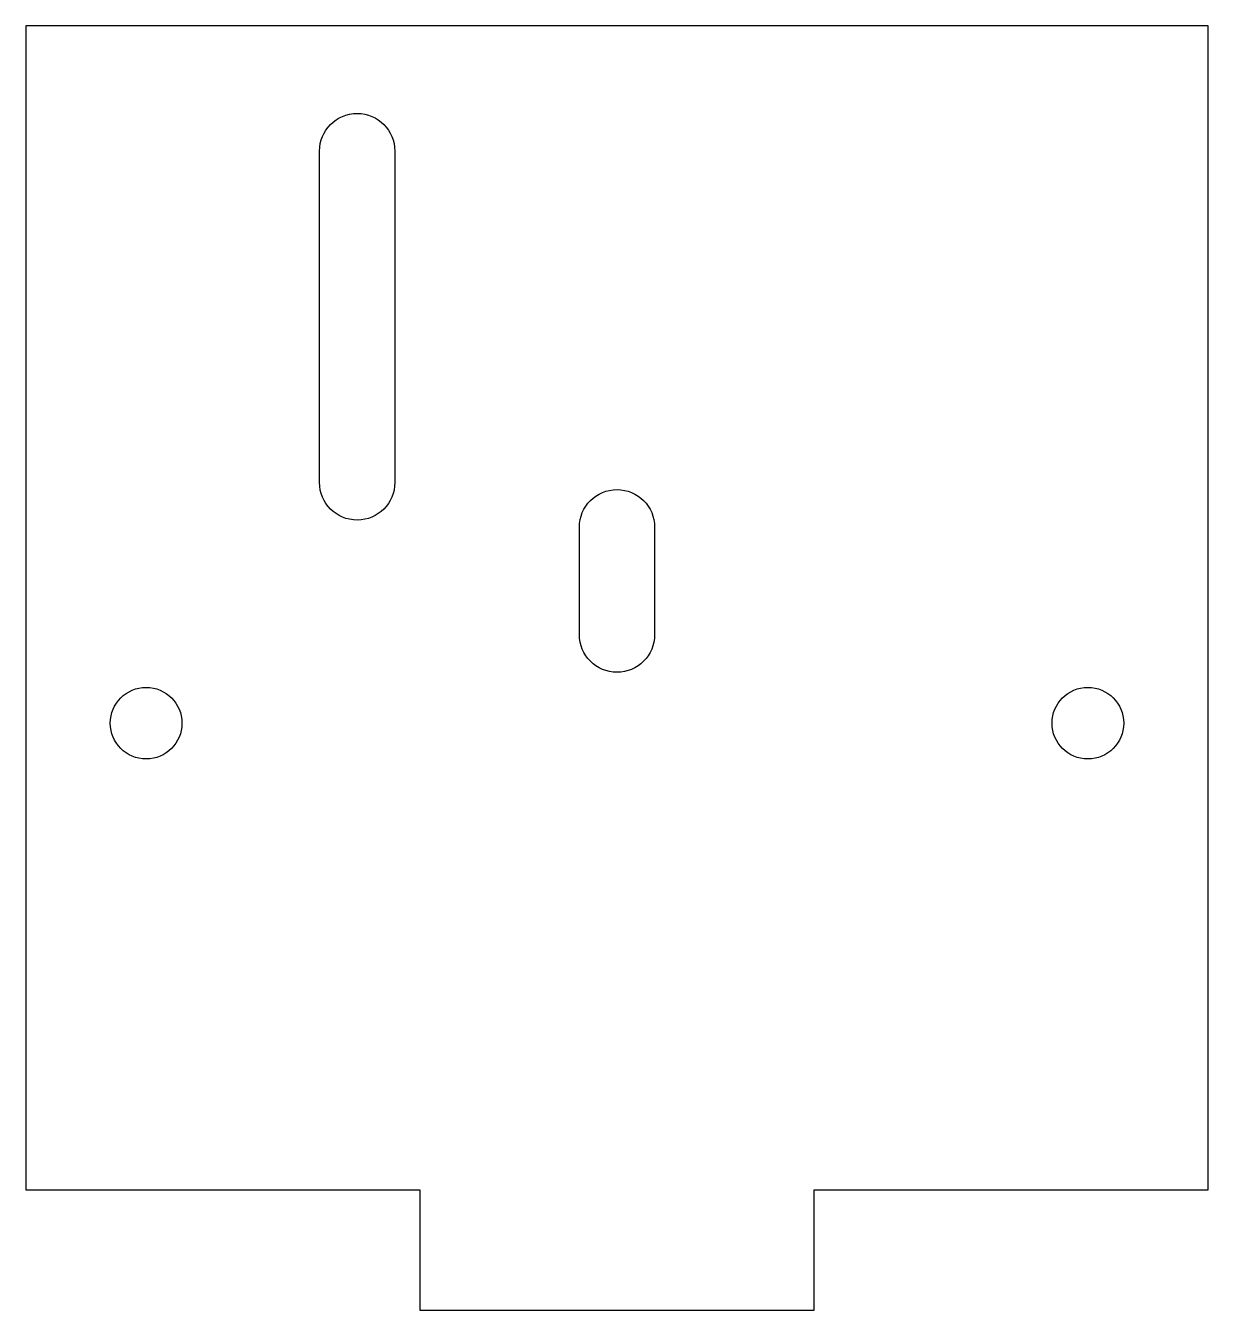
# Model space of a CAD drawing. Header units: millimetres. Extents: x -33 to 33, y -225 to -153.3.
import ezdxf

# ---------------------------------------------------------------- set-up
doc = ezdxf.new("R2010")
doc.units = ezdxf.units.MM

msp = doc.modelspace()

# ---------------------------------------------------------------- linework, layer by layer
msp.add_lwpolyline([(-11, -218.28), (-11, -225), (11, -225), (11, -218.28), (33, -218.28), (33, -153.28), (-33, -153.28), (-33, -218.28)], close=True)
for points in [[(-16.6, -160.28, -1), (-12.4, -160.28), (-12.4, -178.78, -1), (-16.6, -178.78)], [(-2.1, -187.28), (-2.1, -181.28, -1), (2.1, -181.28), (2.1, -187.28, -1)]]:
    msp.add_lwpolyline(points, format="xyb", close=True)
for centre in [(-26.28, -192.22), (26.28, -192.22)]:
    msp.add_circle(centre, 2)

doc.saveas('drawing.dxf')
